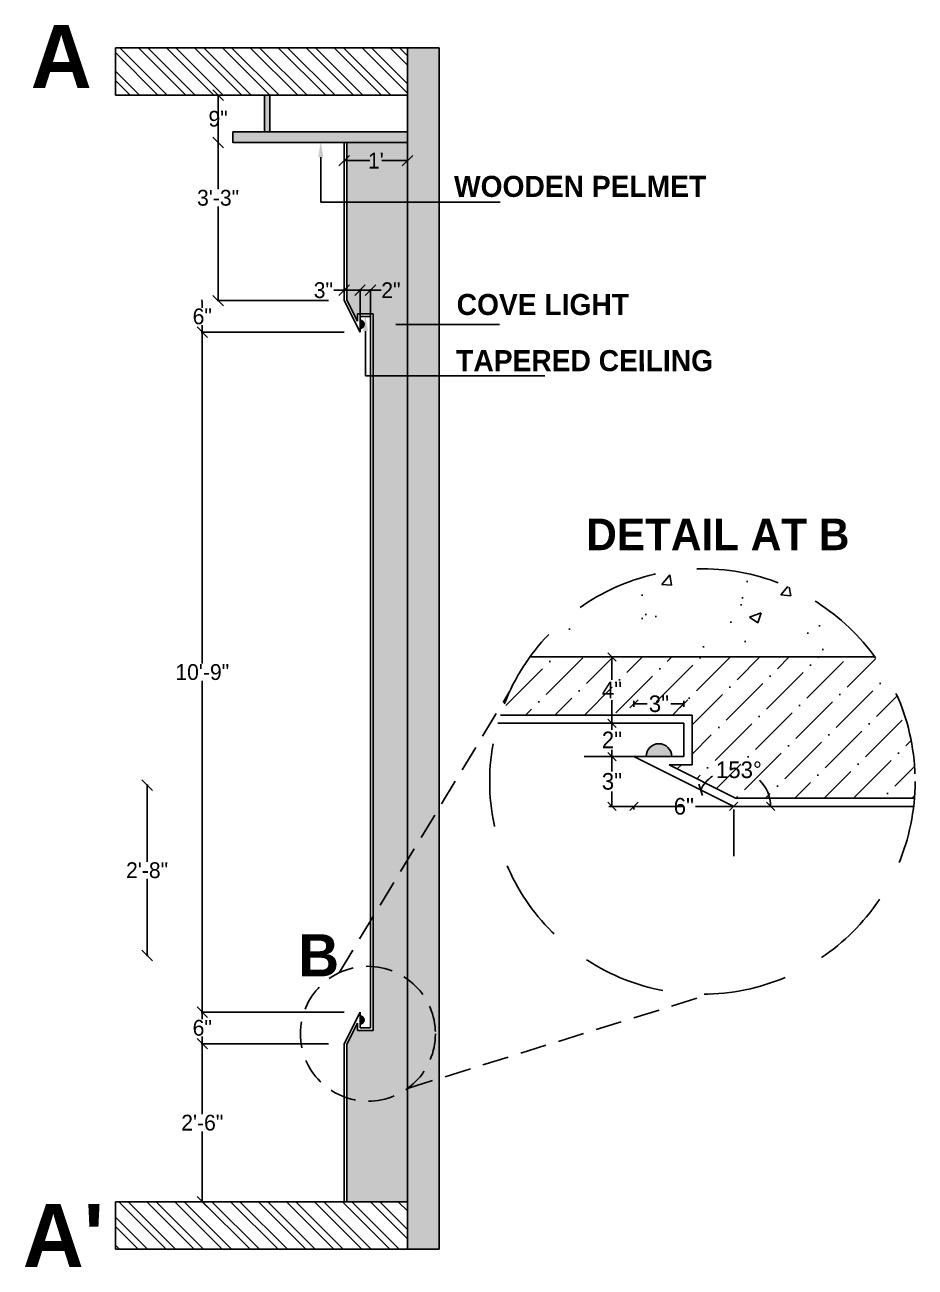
# Model space of a CAD drawing. Header units: inches. Extents: x 9636 to 21597, y -10243 to 557.
# Drawn here: x 16491.7 to 16660.6, y -8806 to -8570.3 of the extents above; entities that cross this region are included whole.
import ezdxf
from ezdxf import colors
from ezdxf.entities.mleader import LeaderData, LeaderLine
from ezdxf.math import Vec2, Vec3

# ---------------------------------------------------------------- set-up
doc = ezdxf.new("R2010")
doc.units = ezdxf.units.IN
doc.header["$MEASUREMENT"] = 0
doc.linetypes.add('DASHED', pattern=[0.75, 0.5, -0.25])
doc.layers.add('IEL-HATCH-002', color=7, linetype='Continuous')
doc.styles.add('HEMI', font='stylu.ttf')
doc.styles.get("Standard").update_dxf_attribs({"font": 'arial.ttf'})
doc.dimstyles.get("Standard").update_dxf_attribs({"dimtxt": 0.18, "dimasz": 0.18, "dimexe": 0.18, "dimexo": 0.0625, "dimgap": 0.09, "dimtad": 0, "dimtih": 1, "dimtoh": 1, "dimdec": 0, "dimzin": 0, "dimdsep": 46, "dimlunit": 4, "dimtxsty": 'Standard', "dimcen": 0.09, "dimadec": 0, "dimazin": 0, "dimtfac": 1, "dimtdec": 0, "dimtofl": 0, "dimtmove": 0, "dimatfit": 3, "dimfxl": 1, "dimtolj": 1, "dimtzin": 0, "dimarcsym": 0})

# ---------------------------------------------------------------- blocks, each defined once
blk = doc.blocks.new('_Oblique')
at = {"color": 0, "linetype": 'ByBlock', "lineweight": -2}
blk.add_line((-0.5, -0.5), (0.5, 0.5), dxfattribs=at)
blk = doc.blocks.new('*D247')
at = {"color": 254, "lineweight": -2, "transparency": 16777216}
for p, q in [((16528.18, -8583.64), (16528.2, -8583.64)), ((16528.18, -8592.64), (16528.2, -8592.64))]:
    blk.add_line(p, q, dxfattribs=at)
at = {"color": 5, "lineweight": -2, "transparency": 16777216}
for p, q in [((16528.38, -8583.64), (16528.38, -8586.5)), ((16528.38, -8592.64), (16528.38, -8589.78))]:
    blk.add_line(p, q, dxfattribs=at)
at = {"layer": 'Defpoints', "color": 0, "transparency": 16777216}
for p in [(16528.38, -8583.64), (16531.18, -8583.64), (16531.18, -8592.64)]:
    blk.add_point(p, dxfattribs=at)
at = {"color": 5, "lineweight": -2, "transparency": 16777216, "xscale": 2, "yscale": 2, "zscale": 2}
for p, rotation in [((16528.38, -8583.64), 90), ((16528.38, -8592.64), 270)]:
    blk.add_blockref('_Oblique', p, dxfattribs=dict(at, rotation=rotation))
at = {"color": 5, "transparency": 16777216, "insert": (16528.38, -8588.14), "char_height": 3, "attachment_point": 5, "style": 'HEMI'}
blk.add_mtext('\\A1;9"', dxfattribs=at)
blk = doc.blocks.new('*D248')
at = {"color": 254, "lineweight": -2, "transparency": 16777216}
for p, q in [((16528.18, -8583.64), (16528.2, -8583.64)), ((16549.31, -8622.64), (16528.2, -8622.64))]:
    blk.add_line(p, q, dxfattribs=at)
at = {"color": 5, "lineweight": -2, "transparency": 16777216}
for p, q in [((16528.38, -8583.64), (16528.38, -8601.5)), ((16528.38, -8622.64), (16528.38, -8604.79))]:
    blk.add_line(p, q, dxfattribs=at)
at = {"layer": 'Defpoints', "color": 0, "transparency": 16777216}
for p in [(16531.18, -8583.64), (16528.38, -8622.64), (16552.31, -8622.64)]:
    blk.add_point(p, dxfattribs=at)
at = {"color": 5, "lineweight": -2, "transparency": 16777216, "xscale": 2, "yscale": 2, "zscale": 2}
for p, rotation in [((16528.38, -8583.64), 90), ((16528.38, -8622.64), 270)]:
    blk.add_blockref('_Oblique', p, dxfattribs=dict(at, rotation=rotation))
at = {"color": 5, "transparency": 16777216, "insert": (16528.38, -8603.14), "char_height": 3, "attachment_point": 5, "style": 'HEMI'}
blk.add_mtext('\\A1;3\'-3"', dxfattribs=at)
blk = doc.blocks.new('*D249')
at = {"color": 0, "lineweight": -2, "transparency": 16777216}
for p, q in [((16525.42, -8622.64), (16525.2, -8622.64)), ((16525.42, -8628.64), (16525.2, -8628.64))]:
    blk.add_line(p, q, dxfattribs=at)
at = {"color": 5, "lineweight": -2, "transparency": 16777216}
for p, q in [((16525.38, -8622.82), (16525.38, -8624)), ((16525.38, -8628.46), (16525.38, -8627.29))]:
    blk.add_line(p, q, dxfattribs=at)
at = {"color": 5, "transparency": 16777216}
for points in [[(16525.35, -8622.82), (16525.41, -8622.82), (16525.38, -8622.64)], [(16525.35, -8628.46), (16525.41, -8628.46), (16525.38, -8628.64)]]:
    blk.add_solid(points, dxfattribs=at)
at = {"layer": 'Defpoints', "color": 0, "transparency": 16777216}
for p in [(16552.31, -8622.64), (16525.38, -8628.64), (16555.31, -8628.64)]:
    blk.add_point(p, dxfattribs=at)
at = {"color": 5, "transparency": 16777216, "insert": (16525.38, -8625.64), "char_height": 3, "attachment_point": 5, "style": 'HEMI'}
blk.add_mtext('\\A1;6"', dxfattribs=at)
blk = doc.blocks.new('*D250')
at = {"color": 254, "lineweight": -2, "transparency": 16777216}
for p, q in [((16552.31, -8628.64), (16525.2, -8628.64)), ((16552.31, -8757.64), (16525.2, -8757.64))]:
    blk.add_line(p, q, dxfattribs=at)
at = {"color": 5, "lineweight": -2, "transparency": 16777216}
for p, q in [((16525.38, -8628.64), (16525.38, -8691.49)), ((16525.38, -8757.64), (16525.38, -8694.79))]:
    blk.add_line(p, q, dxfattribs=at)
at = {"layer": 'Defpoints', "color": 0, "transparency": 16777216}
for p in [(16555.31, -8628.64), (16525.38, -8757.64), (16555.31, -8757.64)]:
    blk.add_point(p, dxfattribs=at)
at = {"color": 5, "lineweight": -2, "transparency": 16777216, "xscale": 2, "yscale": 2, "zscale": 2}
for p, rotation in [((16525.38, -8628.64), 90), ((16525.38, -8757.64), 270)]:
    blk.add_blockref('_Oblique', p, dxfattribs=dict(at, rotation=rotation))
at = {"color": 5, "transparency": 16777216, "insert": (16525.38, -8693.14), "char_height": 3, "attachment_point": 5, "style": 'HEMI'}
blk.add_mtext('\\A1;10\'-9"', dxfattribs=at)
blk = doc.blocks.new('*D251')
at = {"color": 254, "lineweight": -2, "transparency": 16777216}
for p, q in [((16552.31, -8757.64), (16525.2, -8757.64)), ((16549.31, -8763.64), (16525.2, -8763.64))]:
    blk.add_line(p, q, dxfattribs=at)
at = {"color": 5, "lineweight": -2, "transparency": 16777216}
for p, q in [((16525.38, -8757.64), (16525.38, -8759)), ((16525.38, -8763.64), (16525.38, -8762.29))]:
    blk.add_line(p, q, dxfattribs=at)
at = {"layer": 'Defpoints', "color": 0, "transparency": 16777216}
for p in [(16555.31, -8757.64), (16525.38, -8763.64), (16552.31, -8763.64)]:
    blk.add_point(p, dxfattribs=at)
at = {"color": 5, "lineweight": -2, "transparency": 16777216, "xscale": 2, "yscale": 2, "zscale": 2}
for p, rotation in [((16525.38, -8757.64), 90), ((16525.38, -8763.64), 270)]:
    blk.add_blockref('_Oblique', p, dxfattribs=dict(at, rotation=rotation))
at = {"color": 5, "transparency": 16777216, "insert": (16525.38, -8760.64), "char_height": 3, "attachment_point": 5, "style": 'HEMI'}
blk.add_mtext('\\A1;6"', dxfattribs=at)
blk = doc.blocks.new('*D252')
at = {"color": 254, "lineweight": -2, "transparency": 16777216}
for p, q in [((16549.31, -8763.64), (16525.2, -8763.64)), ((16549.31, -8793.64), (16525.2, -8793.64))]:
    blk.add_line(p, q, dxfattribs=at)
at = {"color": 5, "lineweight": -2, "transparency": 16777216}
for p, q in [((16525.38, -8763.64), (16525.38, -8777)), ((16525.38, -8793.64), (16525.38, -8780.29))]:
    blk.add_line(p, q, dxfattribs=at)
at = {"layer": 'Defpoints', "color": 0, "transparency": 16777216}
for p in [(16552.31, -8763.64), (16525.38, -8793.64), (16552.31, -8793.64)]:
    blk.add_point(p, dxfattribs=at)
at = {"color": 5, "lineweight": -2, "transparency": 16777216, "xscale": 2, "yscale": 2, "zscale": 2}
for p, rotation in [((16525.38, -8763.64), 90), ((16525.38, -8793.64), 270)]:
    blk.add_blockref('_Oblique', p, dxfattribs=dict(at, rotation=rotation))
at = {"color": 5, "transparency": 16777216, "insert": (16525.38, -8778.64), "char_height": 3, "attachment_point": 5, "style": 'HEMI'}
blk.add_mtext('\\A1;2\'-6"', dxfattribs=at)
blk = doc.blocks.new('*D253')
at = {"color": 254, "lineweight": -2, "transparency": 16777216}
for p, q in [((16555.31, -8625.64), (16555.31, -8620.49)), ((16557.31, -8625.64), (16557.31, -8620.49))]:
    blk.add_line(p, q, dxfattribs=at)
at = {"color": 5, "lineweight": -2, "transparency": 16777216}
for p, q in [((16555.31, -8620.67), (16557.31, -8620.67)), ((16557.31, -8620.67), (16559.31, -8620.67))]:
    blk.add_line(p, q, dxfattribs=at)
at = {"layer": 'Defpoints', "color": 0, "transparency": 16777216}
for p in [(16557.31, -8620.67), (16555.31, -8628.64), (16557.31, -8628.64)]:
    blk.add_point(p, dxfattribs=at)
at = {"color": 5, "lineweight": -2, "transparency": 16777216, "xscale": 2, "yscale": 2, "zscale": 2, "rotation": 180}
blk.add_blockref('_Oblique', (16555.31, -8620.67), dxfattribs=at)
at = {"color": 5, "lineweight": -2, "transparency": 16777216, "xscale": 2, "yscale": 2, "zscale": 2}
blk.add_blockref('_Oblique', (16557.31, -8620.67), dxfattribs=at)
at = {"color": 5, "transparency": 16777216, "insert": (16561.17, -8620.67), "char_height": 3, "attachment_point": 5, "style": 'HEMI'}
blk.add_mtext('\\A1;2"', dxfattribs=at)
blk = doc.blocks.new('*D254')
at = {"color": 254, "lineweight": -2, "transparency": 16777216}
for p, q in [((16552.31, -8595.64), (16552.31, -8596.25)), ((16564.31, -8595.64), (16564.31, -8596.25))]:
    blk.add_line(p, q, dxfattribs=at)
at = {"color": 5, "lineweight": -2, "transparency": 16777216}
for p, q in [((16552.31, -8596.07), (16557.18, -8596.07)), ((16564.31, -8596.07), (16559.44, -8596.07))]:
    blk.add_line(p, q, dxfattribs=at)
at = {"layer": 'Defpoints', "color": 0, "transparency": 16777216}
for p in [(16552.31, -8592.64), (16564.31, -8592.64), (16564.31, -8596.07)]:
    blk.add_point(p, dxfattribs=at)
at = {"color": 5, "lineweight": -2, "transparency": 16777216, "xscale": 2, "yscale": 2, "zscale": 2, "rotation": 180}
blk.add_blockref('_Oblique', (16552.31, -8596.07), dxfattribs=at)
at = {"color": 5, "lineweight": -2, "transparency": 16777216, "xscale": 2, "yscale": 2, "zscale": 2}
blk.add_blockref('_Oblique', (16564.31, -8596.07), dxfattribs=at)
at = {"color": 5, "transparency": 16777216, "insert": (16558.31, -8596.07), "char_height": 3, "attachment_point": 5, "style": 'HEMI'}
blk.add_mtext("\\A1;1'", dxfattribs=at)
blk = doc.blocks.new('*D189')
at = {"color": 254, "lineweight": -2, "transparency": 16777216}
for p, q in [((12491.202, -4851.757), (12492.695, -4851.757)), ((12491.202, -4853.757), (12492.695, -4853.757))]:
    blk.add_line(p, q, dxfattribs=at)
at = {"color": 5, "lineweight": -2, "transparency": 16777216}
for p, q in [((12492.875, -4851.757), (12492.875, -4852.157)), ((12492.875, -4853.757), (12492.875, -4853.357))]:
    blk.add_line(p, q, dxfattribs=at)
at = {"layer": 'Defpoints', "color": 0, "transparency": 16777216}
for p in [(12492.875, -4851.757), (12494.202, -4851.757), (12494.202, -4853.757)]:
    blk.add_point(p, dxfattribs=at)
at = {"color": 5, "lineweight": -2, "transparency": 16777216, "xscale": 0.5, "yscale": 0.5, "zscale": 0.5}
for p, rotation in [((12492.875, -4851.757), 90), ((12492.875, -4853.757), 270)]:
    blk.add_blockref('_Oblique', p, dxfattribs=dict(at, rotation=rotation))
at = {"color": 5, "transparency": 16777216, "insert": (12492.875, -4852.757), "char_height": 1, "attachment_point": 5, "style": 'HEMI'}
blk.add_mtext('\\A1;2"', dxfattribs=at)
blk = doc.blocks.new('*D191')
at = {"color": 254, "lineweight": -2, "transparency": 16777216}
for p, q in [((12494.202, -4853.757), (12492.695, -4853.757)), ((12497.202, -4856.757), (12492.695, -4856.757))]:
    blk.add_line(p, q, dxfattribs=at)
at = {"color": 5, "lineweight": -2, "transparency": 16777216}
for p, q in [((12492.875, -4853.757), (12492.875, -4854.649)), ((12492.875, -4856.757), (12492.875, -4855.865))]:
    blk.add_line(p, q, dxfattribs=at)
at = {"layer": 'Defpoints', "color": 0, "transparency": 16777216}
for p in [(12497.202, -4853.757), (12492.875, -4856.757), (12500.202, -4856.757)]:
    blk.add_point(p, dxfattribs=at)
at = {"color": 5, "lineweight": -2, "transparency": 16777216, "xscale": 0.5, "yscale": 0.5, "zscale": 0.5}
for p, rotation in [((12492.875, -4853.757), 90), ((12492.875, -4856.757), 270)]:
    blk.add_blockref('_Oblique', p, dxfattribs=dict(at, rotation=rotation))
at = {"color": 5, "transparency": 16777216, "insert": (12492.875, -4855.257), "char_height": 1, "attachment_point": 5, "style": 'HEMI'}
blk.add_mtext('\\A1;3"', dxfattribs=at)
blk = doc.blocks.new('*D203')
at = {"color": 254, "lineweight": -2, "transparency": 16777216}
for p, q in [((12494.202, -4850.757), (12494.202, -4850.404)), ((12497.202, -4850.757), (12497.202, -4850.404))]:
    blk.add_line(p, q, dxfattribs=at)
at = {"color": 5, "lineweight": -2, "transparency": 16777216}
for p, q in [((12494.202, -4850.584), (12494.99, -4850.584)), ((12497.202, -4850.584), (12496.413, -4850.584))]:
    blk.add_line(p, q, dxfattribs=at)
at = {"layer": 'Defpoints', "color": 0, "transparency": 16777216}
for p in [(12497.202, -4850.584), (12494.202, -4853.757), (12497.202, -4853.757)]:
    blk.add_point(p, dxfattribs=at)
at = {"color": 5, "lineweight": -2, "transparency": 16777216, "xscale": 0.5, "yscale": 0.5, "zscale": 0.5, "rotation": 180}
blk.add_blockref('_Oblique', (12494.202, -4850.584), dxfattribs=at)
at = {"color": 5, "lineweight": -2, "transparency": 16777216, "xscale": 0.5, "yscale": 0.5, "zscale": 0.5}
blk.add_blockref('_Oblique', (12497.202, -4850.584), dxfattribs=at)
at = {"color": 5, "transparency": 16777216, "insert": (12495.702, -4850.584), "char_height": 1, "attachment_point": 5, "style": 'HEMI'}
blk.add_mtext('\\A1;3"', dxfattribs=at)
blk = doc.blocks.new('*D192')
at = {"color": 5, "lineweight": -2, "transparency": 16777216}
for start, end in [(125.06135, 153.43495), (360, 45.59418)]:
    blk.add_arc((12500.202, -4856.757), 2.22, start, end, dxfattribs=at)
at = {"layer": 'Defpoints', "color": 0, "transparency": 16777216}
for p in [(12494.202, -4853.757), (12501.594, -4855.029), (12500.202, -4856.757), (12500.202, -4856.757), (12511.035, -4856.757)]:
    blk.add_point(p, dxfattribs=at)
at = {"color": 5, "lineweight": -2, "transparency": 16777216, "xscale": 0.5, "yscale": 0.5, "zscale": 0.5}
for p, rotation in [((12498.217, -4855.764), 243.4349488229096), ((12502.421, -4856.757), 269.9999999999996)]:
    blk.add_blockref('_Oblique', p, dxfattribs=dict(at, rotation=rotation))
at = {"color": 5, "transparency": 16777216, "insert": (12500.516, -4854.56), "char_height": 1, "attachment_point": 5, "style": 'HEMI'}
blk.add_mtext('\\A1;153°', dxfattribs=at)
blk = doc.blocks.new('*D204')
at = {"color": 254, "lineweight": -2, "transparency": 16777216}
for p, q in [((12494.202, -4856.757), (12494.202, -4856.937)), ((12500.202, -4859.757), (12500.202, -4856.937))]:
    blk.add_line(p, q, dxfattribs=at)
at = {"color": 5, "lineweight": -2, "transparency": 16777216}
for p, q in [((12494.202, -4856.757), (12496.502, -4856.757)), ((12500.202, -4856.757), (12497.902, -4856.757))]:
    blk.add_line(p, q, dxfattribs=at)
at = {"layer": 'Defpoints', "color": 0, "transparency": 16777216}
for p in [(12494.202, -4853.757), (12500.202, -4856.757), (12500.202, -4856.757)]:
    blk.add_point(p, dxfattribs=at)
at = {"color": 5, "lineweight": -2, "transparency": 16777216, "xscale": 0.5, "yscale": 0.5, "zscale": 0.5, "rotation": 180}
blk.add_blockref('_Oblique', (12494.202, -4856.757), dxfattribs=at)
at = {"color": 5, "lineweight": -2, "transparency": 16777216, "xscale": 0.5, "yscale": 0.5, "zscale": 0.5}
blk.add_blockref('_Oblique', (12500.202, -4856.757), dxfattribs=at)
at = {"color": 5, "transparency": 16777216, "insert": (12497.202, -4856.757), "char_height": 1, "attachment_point": 5, "style": 'HEMI'}
blk.add_mtext('\\A1;6"', dxfattribs=at)
blk = doc.blocks.new('*D190')
at = {"color": 254, "lineweight": -2, "transparency": 16777216}
for p, q in [((12494.202, -4847.757), (12492.695, -4847.757)), ((12494.202, -4851.757), (12492.695, -4851.757))]:
    blk.add_line(p, q, dxfattribs=at)
at = {"color": 5, "lineweight": -2, "transparency": 16777216}
for p, q in [((12492.875, -4847.757), (12492.875, -4849.145)), ((12492.875, -4851.757), (12492.875, -4850.369))]:
    blk.add_line(p, q, dxfattribs=at)
at = {"layer": 'Defpoints', "color": 0, "transparency": 16777216}
for p in [(12492.875, -4847.757), (12497.202, -4847.757), (12497.202, -4851.757)]:
    blk.add_point(p, dxfattribs=at)
at = {"color": 5, "lineweight": -2, "transparency": 16777216, "xscale": 0.5, "yscale": 0.5, "zscale": 0.5}
for p, rotation in [((12492.875, -4847.757), 90), ((12492.875, -4851.757), 270)]:
    blk.add_blockref('_Oblique', p, dxfattribs=dict(at, rotation=rotation))
at = {"color": 5, "transparency": 16777216, "insert": (12492.875, -4849.757), "char_height": 1, "attachment_point": 5, "style": 'HEMI'}
blk.add_mtext('\\A1;4"', dxfattribs=at)
blk = doc.blocks.new('*D228')
at = {"color": 254, "lineweight": -2, "transparency": 16777216}
for p, q in [((16514.8, -8714.57), (16515.09, -8714.57)), ((16514.8, -8746.91), (16515.09, -8746.91))]:
    blk.add_line(p, q, dxfattribs=at)
at = {"color": 5, "lineweight": -2, "transparency": 16777216}
for p, q in [((16514.91, -8714.57), (16514.91, -8729.1)), ((16514.91, -8746.91), (16514.91, -8732.38))]:
    blk.add_line(p, q, dxfattribs=at)
at = {"layer": 'Defpoints', "color": 0, "transparency": 16777216}
for p in [(16511.8, -8714.57), (16511.8, -8746.91), (16514.91, -8746.91)]:
    blk.add_point(p, dxfattribs=at)
at = {"color": 5, "lineweight": -2, "transparency": 16777216, "xscale": 2, "yscale": 2, "zscale": 2}
for p, rotation in [((16514.91, -8714.57), 90), ((16514.91, -8746.91), 270)]:
    blk.add_blockref('_Oblique', p, dxfattribs=dict(at, rotation=rotation))
at = {"color": 5, "transparency": 16777216, "insert": (16514.91, -8730.74), "char_height": 3, "attachment_point": 5, "style": 'HEMI'}
blk.add_mtext('\\A1;2\'-8"', dxfattribs=at)
blk = doc.blocks.new('*D229')
at = {"color": 5, "lineweight": -2, "transparency": 16777216}
for p, q in [((16552.31, -8620.67), (16550.31, -8620.67)), ((16555.31, -8620.67), (16552.31, -8620.67))]:
    blk.add_line(p, q, dxfattribs=at)
at = {"color": 254, "lineweight": -2, "transparency": 16777216}
for p, q in [((16552.31, -8622.64), (16552.31, -8620.49)), ((16555.31, -8622.64), (16555.31, -8620.49))]:
    blk.add_line(p, q, dxfattribs=at)
at = {"layer": 'Defpoints', "color": 0, "transparency": 16777216}
for p in [(16552.31, -8620.67), (16552.31, -8625.64), (16555.31, -8625.64)]:
    blk.add_point(p, dxfattribs=at)
at = {"color": 5, "lineweight": -2, "transparency": 16777216, "xscale": 2, "yscale": 2, "zscale": 2, "rotation": 180}
blk.add_blockref('_Oblique', (16552.31, -8620.67), dxfattribs=at)
at = {"color": 5, "lineweight": -2, "transparency": 16777216, "xscale": 2, "yscale": 2, "zscale": 2}
blk.add_blockref('_Oblique', (16555.31, -8620.67), dxfattribs=at)
at = {"color": 5, "transparency": 16777216, "insert": (16548.35, -8620.67), "char_height": 3, "attachment_point": 5, "style": 'HEMI'}
blk.add_mtext('\\A1;3"', dxfattribs=at)
blk = doc.blocks.new('hzrf')
at = {"layer": 'IEL-HATCH-002', "true_color": 0x636466, "transparency": 33554687}
h = blk.add_hatch(dxfattribs=at)
h.set_pattern_fill('AR-CONC', color=251)
h.set_pattern_definition([(50, (-9132.9086, -2980.095), (7.1726018, -0.6275213), [0.75, -8.25]), (355, (-9132.9086, -2980.095), (-1.3875133, 7.5219213), [0.6, -6.6]), (100.451444, (-9132.311, -2980.147), (5.7850885, 6.8944), [0.637402, -7.011421]), (46.1842, (-9132.909, -2978.095), (10.6724133, -1.6551928), [1.125, -12.375]), (96.635635, (-9132.019, -2978.233), (9.3466195, 9.741186), [0.9561034, -10.5171376]), (351.184164, (-9132.909, -2978.095), (9.3466195, 9.741186), [0.9, -9.9]), (21, (-9131.9086, -2978.595), (5.9690705, -4.0261889), [0.75, -8.25]), (326, (-9131.9086, -2978.595), (2.4331533, 7.2515005), [0.6, -6.6]), (71.451445, (-9131.411, -2978.93), (8.4022238, 3.2253115), [0.637402, -7.011421]), (37.5, (-9132.9086, -2980.0948), (0.12159855, 3.32893854), [0, -6.52, 0, -6.7, 0, -6.625]), (7.5, (-9132.9086, -2980.0948), (2.6306954, 3.9441171), [0, -3.82, 0, -6.37, 0, -2.525]), (327.5, (-9135.1386, -2980.0948), (5.33822436, -0.22554872), [0, -2.5, 0, -7.8, 0, -10.35]), (317.5, (-9136.1386, -2980.0948), (5.8318617, 1.0010498), [0, -3.25, 0, -5.18, 0, -7.35])])
edge = h.paths.add_edge_path()
edge.add_arc((12498.32, -4855.257), 12.803, 35.86023, 144.13977)
edge.add_line((12487.944, -4847.757), (12508.696, -4847.757))
at = {"layer": 'IEL-HATCH-002', "true_color": 0xafd9aa, "transparency": 33554687}
h = blk.add_hatch(dxfattribs=at)
h.set_pattern_fill('ANSI36', color=9, scale=10)
h.set_pattern_definition([(45, (-9132.9086, -2980.0948), (0.66291261, 2.43067956), [3.125, -0.625, 0, -0.625])])
edge = h.paths.add_edge_path()
edge.add_arc((12498.32, -4855.257), 12.803, 144.13977, 161.79415)
edge.add_line((12486.158, -4851.257), (12497.702, -4851.257))
edge.add_line((12497.702, -4851.257), (12497.702, -4854.257))
edge.add_line((12497.702, -4854.257), (12496.32, -4854.257))
edge.add_line((12496.32, -4854.257), (12500.32, -4856.257))
edge.add_line((12500.32, -4856.257), (12511.084, -4856.257))
edge.add_arc((12498.32, -4855.257), 12.803, 355.52018, 395.86023)
edge.add_line((12508.696, -4847.757), (12487.944, -4847.757))
at = {"layer": 'IEL-HATCH-002', "transparency": 33554687}
h = blk.add_hatch(color=256, dxfattribs=at)
h.dxf.hatch_style = 1
h.set_gradient(color1=(244, 238, 81), name='SPHERICAL')
h.paths.add_polyline_path([(12496.473, -4853.757), (12494.931, -4853.757, -1)])
for p, q in [((12487.944, -4847.757), (12508.696, -4847.757)), ((12486.158, -4851.257), (12497.702, -4851.257)), ((12497.702, -4854.257), (12497.702, -4851.257)), ((12486.005, -4851.757), (12497.202, -4851.757)), ((12497.202, -4853.757), (12497.202, -4851.757)), ((12494.202, -4853.757), (12500.202, -4856.757)), ((12494.202, -4853.757), (12497.202, -4853.757)), ((12496.32, -4854.257), (12500.32, -4856.257)), ((12496.32, -4854.257), (12497.702, -4854.257)), ((12500.202, -4856.757), (12511.035, -4856.757)), ((12500.32, -4856.257), (12511.084, -4856.257))]:
    blk.add_line(p, q)
at = {"color": 251, "linetype": 'DASHED', "ltscale": 10, "true_color": 0x636466}
blk.add_circle((12498.32, -4855.257), 12.803, dxfattribs=at)
blk.add_arc((12495.702, -4853.757), 0.771, 0, 180)
at = {"color": 18, "true_color": 0x000000}
for base, p1, p2, picture, middle in [((12492.875, -4847.757), (12497.202, -4851.757), (12497.202, -4847.757), '*D190', (12492.875, -4849.757)), ((12492.875, -4851.757), (12494.202, -4853.757), (12494.202, -4851.757), '*D189', (12492.875, -4852.757)), ((12492.875, -4856.757), (12497.202, -4853.757), (12500.202, -4856.757), '*D191', (12492.875, -4855.257))]:
    dim = blk.add_linear_dim(base=base, p1=p1, p2=p2, angle=90, dimstyle='Standard', override={"dimtxt": 1, "dimasz": 0.5, "dimexo": 3, "dimtxsty": 'HEMI', "dimblk": 'Oblique', "dimcen": 0, "dimclrd": 5, "dimclre": 254, "dimclrt": 5, "dimldrblk": 'Oblique', "dimfxl": 0.03937, "dimarcsym": 1}, dxfattribs=at)
    dim.commit()
    dim.dimension.update_dxf_attribs({"geometry": picture, "text_midpoint": middle})
for base, p2, picture, middle in [((12497.202, -4850.584), (12497.202, -4853.757), '*D203', (12495.702, -4850.584)), ((12500.202, -4856.757), (12500.202, -4856.757), '*D204', (12497.202, -4856.757))]:
    dim = blk.add_linear_dim(base=base, p1=(12494.202, -4853.757), p2=p2, dimstyle='Standard', override={"dimtxt": 1, "dimasz": 0.5, "dimexo": 3, "dimtxsty": 'HEMI', "dimblk": 'Oblique', "dimcen": 0, "dimclrd": 5, "dimclre": 254, "dimclrt": 5, "dimldrblk": 'Oblique', "dimfxl": 0.03937, "dimarcsym": 1}, dxfattribs=at)
    dim.commit()
    dim.dimension.update_dxf_attribs({"geometry": picture, "text_midpoint": middle})
dim = blk.add_angular_dim_2l(base=(12501.594, -4855.029), line1=((12500.202, -4856.757), (12511.035, -4856.757)), line2=((12494.202, -4853.757), (12500.202, -4856.757)), dimstyle='Standard', override={"dimtxt": 1, "dimasz": 0.5, "dimexo": 3, "dimtxsty": 'HEMI', "dimblk": 'Oblique', "dimcen": 0, "dimclrd": 5, "dimclre": 254, "dimclrt": 5, "dimldrblk": 'Oblique', "dimfxl": 0.03937, "dimarcsym": 1}, dxfattribs=at)
dim.commit()
dim.dimension.update_dxf_attribs({"geometry": '*D192', "text_midpoint": (12500.516, -4854.56), "dimtype": 130})

msp = doc.modelspace()

# ---------------------------------------------------------------- hatches: boundary and pattern name
at = {"layer": 'IEL-HATCH-002', "true_color": 0xf27172, "transparency": 33554687}
h = msp.add_hatch(dxfattribs=at)
h.set_pattern_fill('ANSI32', color=11, scale=10, angle=-90)
h.set_pattern_definition([(315, (18431.97, 12869.4692), (2.6516504, 2.6516504), []), (315, (18431.97, 12867.7015), (2.6516504, 2.6516504), [])])
h.paths.add_polyline_path([(16564.31, -8583.64), (16564.31, -8574.64), (16508.9, -8574.64), (16508.9, -8583.64)])
h.paths.add_polyline_path([(16564.31, -8802.64), (16564.31, -8793.64), (16508.9, -8793.64), (16508.9, -8802.64)])
at = {"layer": 'IEL-HATCH-002', "true_color": 0x636466, "transparency": 33554687}
h = msp.add_hatch(dxfattribs=at)
h.set_pattern_fill('AR-CONC', color=251, angle=-90)
h.set_pattern_definition([(320, (18431.97, 12869.469), (-0.6275213, -7.1726018), [0.75, -8.25]), (265, (18431.97, 12869.469), (7.5219213, 1.3875133), [0.6, -6.6]), (10.451444, (18431.9176, 12868.8715), (6.8944, -5.7850885), [0.637402, -7.011421]), (316.1842, (18433.97, 12869.469), (-1.6551928, -10.6724133), [1.125, -12.375]), (6.635635, (18433.832, 12868.58), (9.741186, -9.3466195), [0.9561034, -10.5171376]), (261.184164, (18433.97, 12869.469), (9.741186, -9.3466195), [0.9, -9.9]), (291, (18433.47, 12868.469), (-4.0261889, -5.9690705), [0.75, -8.25]), (236, (18433.47, 12868.469), (7.2515005, -2.4331533), [0.6, -6.6]), (341.451445, (18433.1344, 12867.972), (3.2253115, -8.4022238), [0.637402, -7.011421]), (307.5, (18431.9699, 12869.4692), (3.32893854, -0.12159855), [0, -6.52, 0, -6.7, 0, -6.625]), (277.5, (18431.97, 12869.4692), (3.9441171, -2.6306954), [0, -3.82, 0, -6.37, 0, -2.525]), (237.5, (18431.97, 12871.6992), (-0.22554872, -5.33822436), [0, -2.5, 0, -7.8, 0, -10.35]), (227.5, (18431.97, 12872.6992), (1.0010498, -5.8318617), [0, -3.25, 0, -5.18, 0, -7.35])])
h.paths.add_polyline_path([(16570.31, -8802.64), (16570.31, -8574.64), (16564.31, -8574.64), (16564.31, -8802.64)])
at = {"layer": 'IEL-HATCH-002', "transparency": 33554687}
h = msp.add_hatch(color=33, dxfattribs=at)
h.dxf.hatch_style = 1
h.paths.add_polyline_path([(16538.18, -8590.64), (16538.18, -8583.64), (16537.18, -8583.64), (16537.18, -8590.64)])
h = msp.add_hatch(color=33, dxfattribs=at)
h.dxf.hatch_style = 1
h.paths.add_polyline_path([(16564.31, -8592.64), (16564.31, -8590.64), (16531.18, -8590.64), (16531.18, -8592.64)])
at = {"layer": 'IEL-HATCH-002', "true_color": 0xafd9aa, "transparency": 33554687}
h = msp.add_hatch(dxfattribs=at)
h.set_pattern_fill('ANSI36', color=9, scale=10, angle=-90)
h.set_pattern_definition([(315, (18428.9699, 12869.4692), (2.43067956, -0.66291261), [3.125, -0.625, 0, -0.625])])
h.paths.add_polyline_path([(16557.81, -8625.14), (16557.81, -8761.14), (16554.81, -8761.14), (16554.81, -8759.76), (16552.81, -8763.76), (16552.81, -8793.64), (16564.31, -8793.64), (16564.31, -8592.64), (16552.81, -8592.64), (16552.81, -8622.52), (16554.81, -8626.52), (16554.81, -8625.14)])
at = {"layer": 'IEL-HATCH-002', "transparency": 33554687}
h = msp.add_hatch(color=256, dxfattribs=at)
h.dxf.hatch_style = 1
h.set_gradient(color1=(244, 238, 81), name='SPHERICAL')
h.paths.add_polyline_path([(16555.31, -8626.37), (16555.31, -8627.91, 1)])
h = msp.add_hatch(color=256, dxfattribs=at)
h.dxf.hatch_style = 1
h.set_gradient(color1=(244, 238, 81), name='SPHERICAL')
h.paths.add_polyline_path([(16555.31, -8759.91), (16555.31, -8758.37, -1)])

# ---------------------------------------------------------------- linework, layer by layer
for p, q in [((16508.9, -8574.64), (16570.31, -8574.64)), ((16508.9, -8574.64), (16508.9, -8583.64)), ((16564.31, -8574.64), (16564.31, -8802.64)), ((16570.31, -8574.64), (16570.31, -8802.64)), ((16508.9, -8583.64), (16564.31, -8583.64)), ((16537.18, -8590.64), (16537.18, -8583.64)), ((16538.18, -8590.64), (16538.18, -8583.64)), ((16552.31, -8592.64), (16552.31, -8622.64)), ((16552.81, -8592.64), (16552.81, -8622.52)), ((16552.31, -8622.64), (16555.31, -8628.64)), ((16552.81, -8622.52), (16554.81, -8626.52)), ((16554.81, -8626.52), (16554.81, -8625.14)), ((16554.81, -8625.14), (16557.81, -8625.14)), ((16557.81, -8625.14), (16557.81, -8761.14)), ((16555.31, -8628.64), (16555.31, -8625.64)), ((16555.31, -8625.64), (16557.31, -8625.64)), ((16557.31, -8625.64), (16557.31, -8760.64)), ((16555.31, -8757.64), (16552.31, -8763.64)), ((16554.81, -8759.76), (16552.81, -8763.76)), ((16554.81, -8759.76), (16554.81, -8761.14)), ((16555.31, -8757.64), (16555.31, -8760.64)), ((16554.81, -8761.14), (16557.81, -8761.14)), ((16555.31, -8760.64), (16557.31, -8760.64)), ((16552.31, -8763.64), (16552.31, -8793.64)), ((16552.81, -8763.76), (16552.81, -8793.64)), ((16508.9, -8793.64), (16564.31, -8793.64)), ((16508.9, -8793.64), (16508.9, -8802.64)), ((16508.9, -8802.64), (16570.31, -8802.64))]:
    msp.add_line(p, q)
at = {"color": 251, "linetype": 'DASHED', "ltscale": 10, "true_color": 0x636466}
for p, q in [((16551.34, -8750.18), (16583.68, -8696.83)), ((16564.31, -8772.14), (16621.81, -8754.2))]:
    msp.add_line(p, q, dxfattribs=at)
msp.add_lwpolyline([(16564.31, -8592.64), (16531.18, -8592.64), (16531.18, -8590.64), (16564.31, -8590.64)])
msp.add_circle((16556.81, -8761.76), 12.8, dxfattribs=at)
for centre in [(16555.31, -8627.14), (16555.31, -8759.14)]:
    msp.add_arc(centre, 0.771, 270, 90)

# ---------------------------------------------------------------- block references
at = {"color": 18, "true_color": 0x000000, "xscale": 3.151972868542333, "yscale": 3.151972868542333, "zscale": 3.151972868542333}
msp.add_blockref('hzrf', (-22774.1, 6589.76), dxfattribs=at)

# ---------------------------------------------------------------- texts
at = {"color": 5, "lineweight": 15, "attachment_point": 3, "rotation": 0.0094, "style": 'HEMI'}
for s, insert, char_height, width in [('\\pxqc;{\\fStylus BT|b1|i0|c0|p34;A}', (16506.47, -8570.31), 12, 15.688), ('\\pxqc;{\\fStylus BT|b1|i0|c0|p34;WOODEN PELMET}', (16638.38, -8598.95), 4, 82.6429), ('\\pxqc;{\\fStylus BT|b1|i0|c0|p34;COVE LIGHT}', (16631.31, -8621.36), 4, 82.6429), ('\\pxqc;{\\fStylus BT|b1|i0|c0|p34;TAPERED CEILING}', (16639.24, -8632.02), 4, 82.6429), ('\\pxqc;{\\fStylus BT|b1|i0|c0|p34;DETAIL AT B}', (16664.52, -8663.99), 6, 82.6429), ('\\pxqc;{\\fStylus BT|b1|i0|c0|p34;B}', (16551.58, -8742.86), 8, 8.2076), ("\\pxqc;{\\fStylus BT|b1|i0|c0|p34;A'}", (16506.86, -8794.04), 12, 15.688)]:
    msp.add_mtext(s, dxfattribs=dict(at, insert=insert, char_height=char_height, width=width))

# ---------------------------------------------------------------- dimensions: what is measured, and where the dimension line sits
at = {"color": 18, "true_color": 0x000000}
for base, p1, p2, angle, picture, middle in [((16528.38, -8622.64), (16531.18, -8583.64), (16552.31, -8622.64), 270, '*D248', (16528.38, -8603.14)), ((16528.38, -8583.64), (16531.18, -8592.64), (16531.18, -8583.64), 270, '*D247', (16528.38, -8588.14)), ((16525.38, -8757.64), (16555.31, -8628.64), (16555.31, -8757.64), 270, '*D250', (16525.38, -8693.14)), ((16514.91, -8746.91), (16511.8, -8714.57), (16511.8, -8746.91), 90, '*D228', (16514.91, -8730.74)), ((16525.38, -8763.64), (16555.31, -8757.64), (16552.31, -8763.64), 270, '*D251', (16525.38, -8760.64)), ((16525.38, -8793.64), (16552.31, -8763.64), (16552.31, -8793.64), 270, '*D252', (16525.38, -8778.64))]:
    dim = msp.add_linear_dim(base=base, p1=p1, p2=p2, angle=angle, dimstyle='Standard', override={"dimtxt": 3, "dimasz": 2, "dimexo": 3, "dimtxsty": 'HEMI', "dimblk": 'Oblique', "dimcen": 0, "dimclrd": 5, "dimclre": 254, "dimclrt": 5, "dimldrblk": 'Oblique', "dimfxl": 0.03937, "dimarcsym": 1}, dxfattribs=at)
    dim.commit()
    dim.dimension.update_dxf_attribs({"geometry": picture, "text_midpoint": middle})
for base, p1, p2, picture, middle in [((16564.31, -8596.07), (16552.31, -8592.64), (16564.31, -8592.64), '*D254', (16558.31, -8596.07)), ((16552.31, -8620.67), (16555.31, -8625.64), (16552.31, -8625.64), '*D229', (16548.35, -8620.67)), ((16557.31, -8620.67), (16555.31, -8628.64), (16557.31, -8628.64), '*D253', (16561.17, -8620.67))]:
    dim = msp.add_linear_dim(base=base, p1=p1, p2=p2, dimstyle='Standard', override={"dimtxt": 3, "dimasz": 2, "dimexo": 3, "dimtxsty": 'HEMI', "dimblk": 'Oblique', "dimcen": 0, "dimclrd": 5, "dimclre": 254, "dimclrt": 5, "dimldrblk": 'Oblique', "dimfxl": 0.03937, "dimarcsym": 1}, dxfattribs=at)
    dim.commit()
    dim.dimension.update_dxf_attribs({"geometry": picture, "text_midpoint": middle})
dim = msp.add_linear_dim(base=(16525.38, -8628.64), p1=(16552.31, -8622.64), p2=(16555.31, -8628.64), angle=270, dimstyle='Standard', override={"dimtxt": 3, "dimtxsty": 'HEMI', "dimclrd": 5, "dimclrt": 5, "dimtmove": 1, "dimfxl": 0.03937, "dimfxlon": 1, "dimarcsym": 1})
dim.commit()
dim.dimension.update_dxf_attribs({"geometry": '*D249', "text_midpoint": (16525.38, -8625.64)})

# ---------------------------------------------------------------- leaders
at = {"color": 5}
ml = msp.add_multileader_mtext('Standard', dxfattribs=at)
ml.set_content('', color=5)
ml.set_leader_properties()
ml.build(insert=Vec2(0, 0))
ml.multileader.update_dxf_attribs({"text_right_attachment_type": 6, "dogleg_length": 0.36, "arrow_head_size": 3})
ctx = ml.context
ctx.base_point, ctx.char_height, ctx.arrow_head_size, ctx.landing_gap_size, ctx.plane_origin = Vec3(16581.91, -8603.93), 0.18, 3, 0.09, Vec3(16547.86, -8592.44)
ctx.right_attachment = 6
notes = []
notes.append((ctx, [(0, (1, 1, 0), (16547.86, -8603.93), (1, 0), 34.05, [(0, [(16547.86, -8592.44)], 0, [])])]))
ctx.mtext.insert, ctx.mtext.flow_direction = Vec3(16582, -8603.84), 5
ml = msp.add_multileader_mtext('Standard', dxfattribs=at)
ml.set_content('', color=5)
ml.set_leader_properties()
ml.build(insert=Vec2(0, 0))
ml.multileader.update_dxf_attribs({"text_right_attachment_type": 6, "dogleg_length": 0.36, "arrow_head_size": 3})
ctx = ml.context
ctx.base_point, ctx.char_height, ctx.arrow_head_size, ctx.landing_gap_size, ctx.plane_origin = Vec3(16590.37, -8636.9), 0.18, 3, 0.09, Vec3(16556.32, -8625.41)
ctx.right_attachment = 6
notes.append((ctx, [(0, (1, 1, 0), (16556.32, -8636.9), (1, 0), 34.05, [(0, [(16556.32, -8625.41)], 0, [])])]))
ctx.mtext.insert, ctx.mtext.flow_direction = Vec3(16590.46, -8636.81), 5
ml = msp.add_multileader_mtext('Standard', dxfattribs=at)
ml.set_content(' ', color=5)
ml.set_leader_properties()
ml.build(insert=Vec2(0, 0))
ml.multileader.update_dxf_attribs({"text_right_attachment_type": 6, "dogleg_length": 0.36, "arrow_head_size": 3})
ctx = ml.context
ctx.base_point, ctx.char_height, ctx.arrow_head_size, ctx.landing_gap_size, ctx.plane_origin = Vec3(16581.74, -8627.14), 0.18, 3, 0.09, Vec3(16559.08, -8627.14)
ctx.right_attachment = 6
notes.append((ctx, [(0, (1, 1, 0), (16581.38, -8627.14), (1, 0), 0.36, [(0, [(16559.08, -8627.14)], 0, [])])]))
ctx.mtext.insert, ctx.mtext.flow_direction = Vec3(16581.83, -8627.05), 5
for ctx, leaders in notes:
    for number, flags, end, landing, length, lines in leaders:
        leader = LeaderData()
        leader.index, (leader.has_last_leader_line, leader.has_dogleg_vector, leader.attachment_direction) = number, flags
        leader.last_leader_point, leader.dogleg_vector, leader.dogleg_length = Vec3(end), Vec3(landing), length
        for number, points, colour, breaks in lines:
            line = LeaderLine()
            line.index, line.vertices, line.color, line.breaks = number, Vec3.list(points), colors.encode_raw_color(colour), breaks
            leader.lines.append(line)
        ctx.leaders.append(leader)

doc.saveas('drawing.dxf')
